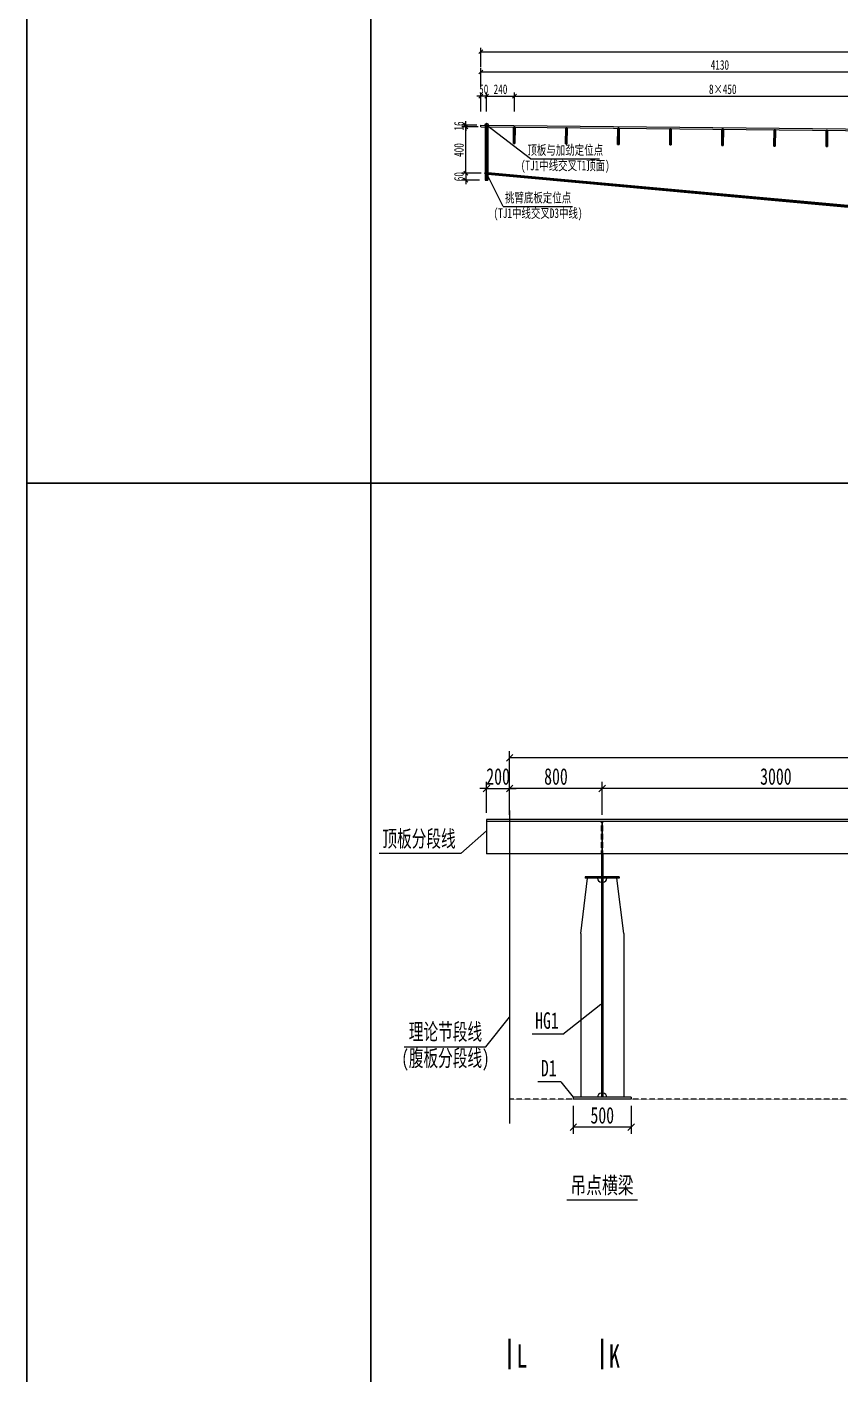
# Model space of a CAD drawing. Header units: millimetres. Extents: x 44597 to 300567, y -113054 to 73044.
# Drawn here: x 44597 to 51621, y -69592 to -57951 of the extents above; entities that cross this region are included whole.
import ezdxf
from ezdxf.enums import TextEntityAlignment as Align

# ---------------------------------------------------------------- set-up
doc = ezdxf.new("R2010")
doc.units = ezdxf.units.MM
doc.linetypes.add('CENTER2', pattern=[28.575, 19.05, -3.175, 3.175, -3.175])
doc.linetypes.add('DASHED', pattern=[0.75, 0.5, -0.25])
doc.layers.get('Defpoints').update_dxf_attribs({"color": 8})
for name, color, linetype, lineweight in [('中心线', 2, 'CENTER2', 15), ('文字', 7, 'Continuous', 15), ('粗线', 3, 'Continuous', 35), ('细实线', 4, 'Continuous', 15), ('虚线', 7, 'DASHED', 13), ('钢板粗线', 1, 'Continuous', 25), ('钢板细线', 6, 'Continuous', 15)]:
    doc.layers.add(name, color=color, linetype=linetype, lineweight=lineweight)
doc.styles.add('111', font='', dxfattribs={"width": 0.7})
doc.styles.add('BM_Dim', font='', dxfattribs={"width": 0.85})
doc.styles.get('111').set_extended_font_data('仿宋_GB2312')
doc.styles.get('BM_Dim').set_extended_font_data('仿宋_GB2312')
doc.dimstyles.new('200', dxfattribs={"dimscale": 0, "dimtxt": 2.5, "dimasz": 1, "dimexe": 1, "dimexo": 1, "dimgap": 0.6, "dimtad": 1, "dimdec": 0, "dimdsep": 46, "dimtxsty": '111', "dimblk": 'OBLIQUE', "dimcen": 0, "dimclrd": 4, "dimclre": 4, "dimclrt": 4, "dimadec": 1, "dimazin": 2, "dimtfac": 1, "dimtdec": 0, "dimtix": 1, "dimtmove": 2, "dimatfit": 3, "dimfxl": 4, "dimfxlon": 1, "dimtolj": 1, "dimlwd": -1, "dimlwe": -1, "dimarcsym": 0})

# ---------------------------------------------------------------- blocks, each defined once
blk = doc.blocks.new('...')
at = {"layer": '细实线'}
h = blk.add_hatch(color=256, dxfattribs=at)
h.dxf.hatch_style = 1
h.paths.add_polyline_path([(-15, 0, -0.414214), (0, 15), (0, 0)])
h.paths.add_polyline_path([(0, -15), (0, 0), (15, 0, -0.414214)])
for p, q in [((0, 15), (0, -15)), ((-15, 0), (15, 0))]:
    blk.add_line(p, q, dxfattribs=at)
blk.add_circle((0, 0), 15.3, dxfattribs=at)
blk = doc.blocks.new('_Oblique')
at = {"color": 0, "linetype": 'ByBlock', "lineweight": -2}
blk.add_line((-0.5, -0.5), (0.5, 0.5), dxfattribs=at)
blk = doc.blocks.new('*D436')
at = {"layer": 'Defpoints', "color": 0, "transparency": 16777216}
for p in [(48568, -59215), (48388, -59275), (48539, -59275)]:
    blk.add_point(p, dxfattribs=at)
at = {"layer": '细实线', "color": 4, "transparency": 16777216}
for p, q in [((48522, -59215), (48355, -59215)), ((48388, -59215), (48388, -59182)), ((48388, -59215), (48388, -59275)), ((48506, -59275), (48355, -59275)), ((48388, -59275), (48388, -59309))]:
    blk.add_line(p, q, dxfattribs=at)
at = {"layer": '细实线', "color": 4, "transparency": 16777216, "xscale": 33.33333333333334, "yscale": 33.33333333333334, "zscale": 33.33333333333334}
for p, rotation in [((48388, -59215), 270), ((48388, -59275), 90)]:
    blk.add_blockref('_Oblique', p, dxfattribs=dict(at, rotation=rotation))
at = {"layer": '细实线', "color": 4, "transparency": 16777216, "insert": (48329, -59245), "char_height": 83.3, "attachment_point": 5, "rotation": 90, "style": '111'}
blk.add_mtext('\\A1;60', dxfattribs=at)
blk = doc.blocks.new('*D437')
at = {"layer": 'Defpoints', "color": 0, "transparency": 16777216}
for p in [(48388, -58815), (48530, -58815), (48530, -59215)]:
    blk.add_point(p, dxfattribs=at)
at = {"layer": '细实线', "color": 4, "transparency": 16777216}
for p, q in [((48496, -58815), (48355, -58815)), ((48388, -59215), (48388, -58815)), ((48496, -59215), (48355, -59215))]:
    blk.add_line(p, q, dxfattribs=at)
at = {"layer": '细实线', "color": 4, "transparency": 16777216, "xscale": 33.33333333333334, "yscale": 33.33333333333334, "zscale": 33.33333333333334}
for p, rotation in [((48388, -58815), 90), ((48388, -59215), 270)]:
    blk.add_blockref('_Oblique', p, dxfattribs=dict(at, rotation=rotation))
at = {"layer": '细实线', "color": 4, "transparency": 16777216, "insert": (48329, -59015), "char_height": 83.3, "attachment_point": 5, "rotation": 90, "style": '111'}
blk.add_mtext('\\A1;400', dxfattribs=at)
blk = doc.blocks.new('*D438')
at = {"layer": 'Defpoints', "color": 0, "transparency": 16777216}
for p in [(48388, -58799), (48518, -58799), (48530, -58815)]:
    blk.add_point(p, dxfattribs=at)
at = {"layer": '细实线', "color": 4, "transparency": 16777216}
for p, q in [((48388, -58799), (48388, -58766)), ((48484, -58799), (48355, -58799)), ((48496, -58815), (48355, -58815)), ((48388, -58815), (48388, -58799)), ((48388, -58815), (48388, -58848))]:
    blk.add_line(p, q, dxfattribs=at)
at = {"layer": '细实线', "color": 4, "transparency": 16777216, "xscale": 33.33333333333334, "yscale": 33.33333333333334, "zscale": 33.33333333333334}
for p, rotation in [((48388, -58799), 270), ((48388, -58815), 90)]:
    blk.add_blockref('_Oblique', p, dxfattribs=dict(at, rotation=rotation))
at = {"layer": '细实线', "color": 4, "transparency": 16777216, "insert": (48329, -58807), "char_height": 83.3, "attachment_point": 5, "rotation": 90, "style": '111'}
blk.add_mtext('\\A1;16', dxfattribs=at)
blk = doc.blocks.new('*D507')
at = {"layer": 'Defpoints', "color": 0, "transparency": 16777216}
for p in [(48518, -58550), (48518, -58799), (48568, -58799)]:
    blk.add_point(p, dxfattribs=at)
at = {"layer": '细实线', "color": 4, "transparency": 16777216}
for p, q in [((48518, -58550), (48484, -58550)), ((48518, -58683), (48518, -58517)), ((48568, -58550), (48518, -58550)), ((48568, -58683), (48568, -58517)), ((48568, -58550), (48601, -58550))]:
    blk.add_line(p, q, dxfattribs=at)
at = {"layer": '细实线', "color": 4, "transparency": 16777216, "xscale": 33.33333333333334, "yscale": 33.33333333333334, "zscale": 33.33333333333334}
blk.add_blockref('_Oblique', (48518, -58550), dxfattribs=at)
at = {"layer": '细实线', "color": 4, "transparency": 16777216, "xscale": 33.33333333333334, "yscale": 33.33333333333334, "zscale": 33.33333333333334, "rotation": 180}
blk.add_blockref('_Oblique', (48568, -58550), dxfattribs=at)
at = {"layer": '细实线', "color": 4, "transparency": 16777216, "insert": (48543, -58490), "char_height": 83.3, "attachment_point": 5, "style": '111'}
blk.add_mtext('\\A1;50', dxfattribs=at)
blk = doc.blocks.new('*D517')
at = {"layer": 'Defpoints', "color": 0, "transparency": 16777216}
for p in [(48808, -58550), (48568, -59223), (48808, -59225)]:
    blk.add_point(p, dxfattribs=at)
at = {"layer": '细实线', "color": 4, "transparency": 16777216}
for p, q in [((48568, -58683), (48568, -58517)), ((48568, -58550), (48808, -58550)), ((48808, -58683), (48808, -58517))]:
    blk.add_line(p, q, dxfattribs=at)
at = {"layer": '细实线', "color": 4, "transparency": 16777216, "xscale": 33.33333333333334, "yscale": 33.33333333333334, "zscale": 33.33333333333334, "rotation": 180}
blk.add_blockref('_Oblique', (48568, -58550), dxfattribs=at)
at = {"layer": '细实线', "color": 4, "transparency": 16777216, "xscale": 33.33333333333334, "yscale": 33.33333333333334, "zscale": 33.33333333333334}
blk.add_blockref('_Oblique', (48808, -58550), dxfattribs=at)
at = {"layer": '细实线', "color": 4, "transparency": 16777216, "insert": (48688, -58490), "char_height": 83.3, "attachment_point": 5, "style": '111'}
blk.add_mtext('\\A1;240', dxfattribs=at)
blk = doc.blocks.new('*D518')
at = {"layer": 'Defpoints', "color": 0, "transparency": 16777216}
for p in [(52408, -58550), (48808, -59226), (52408, -59262)]:
    blk.add_point(p, dxfattribs=at)
at = {"layer": '细实线', "color": 4, "transparency": 16777216}
for p, q in [((48808, -58683), (48808, -58517)), ((48808, -58550), (52408, -58550)), ((52408, -58683), (52408, -58517))]:
    blk.add_line(p, q, dxfattribs=at)
at = {"layer": '细实线', "color": 4, "transparency": 16777216, "xscale": 33.33333333333334, "yscale": 33.33333333333334, "zscale": 33.33333333333334, "rotation": 180}
blk.add_blockref('_Oblique', (48808, -58550), dxfattribs=at)
at = {"layer": '细实线', "color": 4, "transparency": 16777216, "xscale": 33.33333333333334, "yscale": 33.33333333333334, "zscale": 33.33333333333334}
blk.add_blockref('_Oblique', (52408, -58550), dxfattribs=at)
at = {"layer": '细实线', "color": 4, "transparency": 16777216, "insert": (50608, -58490), "char_height": 83.3, "attachment_point": 5, "style": '111'}
blk.add_mtext('\\A1;8×450', dxfattribs=at)
blk = doc.blocks.new('*D523')
at = {"layer": 'Defpoints', "color": 0, "transparency": 16777216}
for p in [(52647, -58340), (48518, -58709), (52647, -59335)]:
    blk.add_point(p, dxfattribs=at)
at = {"layer": '细实线', "color": 4, "transparency": 16777216}
for p, q in [((48518, -58473), (48518, -58306)), ((52647, -58473), (52647, -58306)), ((48518, -58340), (52647, -58340))]:
    blk.add_line(p, q, dxfattribs=at)
at = {"layer": '细实线', "color": 4, "transparency": 16777216, "xscale": 33.33333333333334, "yscale": 33.33333333333334, "zscale": 33.33333333333334, "rotation": 180}
blk.add_blockref('_Oblique', (48518, -58340), dxfattribs=at)
at = {"layer": '细实线', "color": 4, "transparency": 16777216, "xscale": 33.33333333333334, "yscale": 33.33333333333334, "zscale": 33.33333333333334}
blk.add_blockref('_Oblique', (52647, -58340), dxfattribs=at)
at = {"layer": '细实线', "color": 4, "transparency": 16777216, "insert": (50583, -58280), "char_height": 83.3, "attachment_point": 5, "style": '111'}
blk.add_mtext('\\A1;4130', dxfattribs=at)
blk = doc.blocks.new('*D525')
at = {"layer": 'Defpoints', "color": 0, "transparency": 16777216}
for p in [(60035, -58165), (48518, -58497), (60035, -58720)]:
    blk.add_point(p, dxfattribs=at)
at = {"layer": '细实线', "color": 4, "transparency": 16777216}
for p, q in [((48518, -58299), (48518, -58132)), ((48518, -58165), (60035, -58165)), ((60035, -58299), (60035, -58132))]:
    blk.add_line(p, q, dxfattribs=at)
at = {"layer": '细实线', "color": 4, "transparency": 16777216, "xscale": 33.33333333333334, "yscale": 33.33333333333334, "zscale": 33.33333333333334, "rotation": 180}
blk.add_blockref('_Oblique', (48518, -58165), dxfattribs=at)
at = {"layer": '细实线', "color": 4, "transparency": 16777216, "xscale": 33.33333333333334, "yscale": 33.33333333333334, "zscale": 33.33333333333334}
blk.add_blockref('_Oblique', (60035, -58165), dxfattribs=at)
at = {"layer": '细实线', "color": 4, "transparency": 16777216, "insert": (54276, -58097), "char_height": 83.33, "attachment_point": 5, "style": '111'}
blk.add_mtext('\\A1;40000/2', dxfattribs=at)
blk = doc.blocks.new('*D539')
at = {"layer": 'Defpoints', "color": 0, "transparency": 16777216}
for p in [(49567, -64532), (49567, -64816), (52567, -64816)]:
    blk.add_point(p, dxfattribs=at)
at = {"layer": '细实线', "color": 4, "transparency": 16777216}
for p, q in [((49567, -64759), (49567, -64474)), ((52567, -64759), (52567, -64474)), ((52567, -64532), (49567, -64532))]:
    blk.add_line(p, q, dxfattribs=at)
at = {"layer": '细实线', "color": 4, "transparency": 16777216, "xscale": 57.14285714285715, "yscale": 57.14285714285715, "zscale": 57.14285714285715, "rotation": 180}
blk.add_blockref('_Oblique', (49567, -64532), dxfattribs=at)
at = {"layer": '细实线', "color": 4, "transparency": 16777216, "xscale": 57.14285714285715, "yscale": 57.14285714285715, "zscale": 57.14285714285715}
blk.add_blockref('_Oblique', (52567, -64532), dxfattribs=at)
at = {"layer": '细实线', "color": 4, "transparency": 16777216, "insert": (51067, -64429), "char_height": 142.9, "attachment_point": 5, "style": '111'}
blk.add_mtext('\\A1;3000', dxfattribs=at)
blk = doc.blocks.new('*D540')
at = {"layer": 'Defpoints', "color": 0, "transparency": 16777216}
for p in [(48767, -64267), (48767, -64552), (68367, -64536)]:
    blk.add_point(p, dxfattribs=at)
at = {"layer": '细实线', "color": 4, "transparency": 16777216}
for p, q in [((48767, -64494), (48767, -64210)), ((68367, -64478), (68367, -64210)), ((68367, -64267), (48767, -64267))]:
    blk.add_line(p, q, dxfattribs=at)
at = {"layer": '细实线', "color": 4, "transparency": 16777216, "xscale": 57.14285714285715, "yscale": 57.14285714285715, "zscale": 57.14285714285715, "rotation": 180}
blk.add_blockref('_Oblique', (48767, -64267), dxfattribs=at)
at = {"layer": '细实线', "color": 4, "transparency": 16777216, "xscale": 57.14285714285715, "yscale": 57.14285714285715, "zscale": 57.14285714285715}
blk.add_blockref('_Oblique', (68367, -64267), dxfattribs=at)
at = {"layer": '细实线', "color": 4, "transparency": 16777216, "insert": (58567, -64165), "char_height": 142.9, "attachment_point": 5, "style": '111'}
blk.add_mtext('\\A1;19600', dxfattribs=at)
blk = doc.blocks.new('*D556')
at = {"layer": 'Defpoints', "color": 0, "transparency": 16777216}
for p in [(48767, -64532), (48567, -64800), (48767, -64796)]:
    blk.add_point(p, dxfattribs=at)
at = {"layer": '细实线', "color": 4, "transparency": 16777216}
for p, q in [((48567, -64743), (48567, -64474)), ((48767, -64739), (48767, -64474)), ((48567, -64532), (48509, -64532)), ((48567, -64532), (48767, -64532)), ((48767, -64532), (48824, -64532))]:
    blk.add_line(p, q, dxfattribs=at)
at = {"layer": '细实线', "color": 4, "transparency": 16777216, "xscale": 57.14285714285715, "yscale": 57.14285714285715, "zscale": 57.14285714285715}
blk.add_blockref('_Oblique', (48567, -64532), dxfattribs=at)
at = {"layer": '细实线', "color": 4, "transparency": 16777216, "xscale": 57.14285714285715, "yscale": 57.14285714285715, "zscale": 57.14285714285715, "rotation": 180}
blk.add_blockref('_Oblique', (48767, -64532), dxfattribs=at)
at = {"layer": '细实线', "color": 4, "transparency": 16777216, "insert": (48667, -64429), "char_height": 142.9, "attachment_point": 5, "style": '111'}
blk.add_mtext('\\A1;200', dxfattribs=at)
blk = doc.blocks.new('*D563')
at = {"layer": 'Defpoints', "color": 0, "transparency": 16777216}
for p in [(48767, -64532), (48767, -64816), (49567, -64816)]:
    blk.add_point(p, dxfattribs=at)
at = {"layer": '细实线', "color": 4, "transparency": 16777216}
for p, q in [((48767, -64759), (48767, -64474)), ((49567, -64759), (49567, -64474)), ((49567, -64532), (48767, -64532))]:
    blk.add_line(p, q, dxfattribs=at)
at = {"layer": '细实线', "color": 4, "transparency": 16777216, "xscale": 57.14285714285715, "yscale": 57.14285714285715, "zscale": 57.14285714285715, "rotation": 180}
blk.add_blockref('_Oblique', (48767, -64532), dxfattribs=at)
at = {"layer": '细实线', "color": 4, "transparency": 16777216, "xscale": 57.14285714285715, "yscale": 57.14285714285715, "zscale": 57.14285714285715}
blk.add_blockref('_Oblique', (49567, -64532), dxfattribs=at)
at = {"layer": '细实线', "color": 4, "transparency": 16777216, "insert": (49167, -64429), "char_height": 142.9, "attachment_point": 5, "style": '111'}
blk.add_mtext('\\A1;800', dxfattribs=at)
blk = doc.blocks.new('*D564')
at = {"layer": 'Defpoints', "color": 0, "transparency": 16777216}
for p in [(49317, -67216), (49817, -67216), (49317, -67459)]:
    blk.add_point(p, dxfattribs=at)
at = {"layer": '细实线', "color": 4, "transparency": 16777216}
for p, q in [((49317, -67273), (49317, -67516)), ((49817, -67273), (49817, -67516)), ((49817, -67459), (49317, -67459))]:
    blk.add_line(p, q, dxfattribs=at)
at = {"layer": '细实线', "color": 4, "transparency": 16777216, "xscale": 57.14285714285715, "yscale": 57.14285714285715, "zscale": 57.14285714285715, "rotation": 180}
blk.add_blockref('_Oblique', (49317, -67459), dxfattribs=at)
at = {"layer": '细实线', "color": 4, "transparency": 16777216, "xscale": 57.14285714285715, "yscale": 57.14285714285715, "zscale": 57.14285714285715}
blk.add_blockref('_Oblique', (49817, -67459), dxfattribs=at)
at = {"layer": '细实线', "color": 4, "transparency": 16777216, "insert": (49567, -67357), "char_height": 142.9, "attachment_point": 5, "style": '111'}
blk.add_mtext('\\A1;500', dxfattribs=at)

msp = doc.modelspace()

# ---------------------------------------------------------------- linework, layer by layer
at = {"layer": 'Defpoints'}
for p, q in [((48567.7, -58815.3), (48567.7, -59275.3)), ((48806, -58957.7), (48807.4, -58817.7)), ((49256, -58962.2), (49257.4, -58822.2)), ((49706, -58966.8), (49707.4, -58826.8)), ((50156, -58971.3), (50157.4, -58831.3)), ((50606, -58975.8), (50607.4, -58835.8)), ((51056, -58980.3), (51057.4, -58840.3)), ((51506, -58984.8), (51507.4, -58844.8)), ((48567.7, -59215.3), (53397.9, -59654.9)), ((49566.6, -64816.3), (49566.6, -67200.3)), ((49560.6, -65300.3), (49420.6, -65300.3)), ((49712.6, -65300.3), (49572.6, -65300.3))]:
    msp.add_line(p, q, dxfattribs=at)
for points in [[(47566.6, -36314.1), (44596.8, -36314.1), (44596.8, -61894.1), (47566.6, -61894.1)], [(47566.6, -61894.1), (44596.8, -61894.1), (44596.8, -87474.1), (47566.6, -87474.1)], [(47566.6, -61894.1), (69566.6, -61894.1), (69566.6, -76511.3), (47566.6, -76511.3)]]:
    msp.add_lwpolyline(points, close=True, dxfattribs=at)
at = {"layer": '中心线', "ltscale": 0.3}
msp.add_line((48766.6, -64720.9), (48766.6, -67426.1), dxfattribs=at)
at = {"layer": '粗线'}
for p, q in [((48766.5, -69550.9), (48766.5, -69287.6)), ((49566.6, -69550.9), (49566.6, -69287.6))]:
    msp.add_line(p, q, dxfattribs=at)
at = {"layer": '细实线'}
for p, q in [((48946.3, -59090.1), (48567.7, -58799.3)), ((48946.3, -59090.1), (49543.8, -59090.1)), ((48711.2, -59501.9), (48567.7, -59215.3)), ((48711.2, -59501.9), (49308.8, -59501.9)), ((48346.4, -65095.2), (48566.6, -64897.9)), ((48346.4, -65095.2), (47640.7, -65095.2)), ((49227.7, -66654.5), (49555.6, -66397.1)), ((48561.6, -66763.5), (48766.6, -66507.3)), ((49227.7, -66654.5), (48960.1, -66654.5)), ((47855.9, -66763.5), (48561.6, -66763.5)), ((49209.7, -67065.8), (49010.1, -67065.8)), ((49209.7, -67065.8), (49316.6, -67200.3)), ((49871.7, -68089.9), (49261.4, -68089.9))]:
    msp.add_line(p, q, dxfattribs=at)
at = {"layer": '虚线', "ltscale": 4}
for p, q in [((49560.6, -65096.3), (49560.6, -64816.3)), ((49572.6, -65096.3), (49572.6, -64816.3)), ((52316.6, -67216.3), (48766.6, -67216.3))]:
    msp.add_line(p, q, dxfattribs=at)
at = {"layer": '钢板粗线', "color": 8}
for p, q in [((48800, -58957.7), (48801.4, -58817.7)), ((48801.4, -58817.7), (48813.4, -58817.8)), ((48812, -58957.8), (48813.4, -58817.8)), ((49250, -58962.2), (49251.4, -58822.2)), ((49251.4, -58822.2), (49263.4, -58822.3)), ((49262, -58962.3), (49263.4, -58822.3)), ((49700, -58966.7), (49701.4, -58826.7)), ((49701.4, -58826.7), (49713.4, -58826.8)), ((49712, -58966.8), (49713.4, -58826.8)), ((50150, -58971.2), (50151.4, -58831.2)), ((50151.4, -58831.2), (50163.4, -58831.3)), ((50162, -58971.3), (50163.4, -58831.3)), ((50600, -58975.7), (50601.4, -58835.7)), ((50601.4, -58835.7), (50613.4, -58835.8)), ((50612, -58975.8), (50613.4, -58835.8)), ((51050, -58980.2), (51051.4, -58840.2)), ((51051.4, -58840.2), (51063.4, -58840.3)), ((51062, -58980.3), (51063.4, -58840.3)), ((51500, -58984.7), (51501.4, -58844.7)), ((51501.4, -58844.7), (51513.4, -58844.8)), ((51512, -58984.8), (51513.4, -58844.8)), ((48800, -58957.7), (48812, -58957.8)), ((49250, -58962.2), (49262, -58962.3)), ((49700, -58966.7), (49712, -58966.8)), ((50150, -58971.2), (50162, -58971.3)), ((50600, -58975.7), (50612, -58975.8)), ((51050, -58980.2), (51062, -58980.3)), ((51500, -58984.7), (51512, -58984.8))]:
    msp.add_line(p, q, dxfattribs=at)
at = {"layer": '钢板细线', "color": 8}
for p, q in [((48517.7, -58814.8), (48517.7, -58798.8)), ((48555.7, -58815.2), (48555.7, -59275.3)), ((48579.7, -58815.5), (48579.7, -59275.3)), ((48579.7, -59208.4), (53379.4, -59645.2)), ((48579.7, -59224.5), (53395.6, -59662.7)), ((48555.7, -59275.3), (48579.7, -59275.3))]:
    msp.add_line(p, q, dxfattribs=at)
at = {"layer": '钢板细线'}
for p, q in [((68166.6, -64800.3), (48566.6, -64800.3)), ((48566.6, -64800.3), (48566.6, -65096.3)), ((68166.6, -64816.3), (48566.6, -64816.3)), ((68166.6, -65096.3), (48566.6, -65096.3)), ((49560.6, -65096.3), (49560.6, -67200.3)), ((49572.6, -65096.3), (49572.6, -67200.3)), ((49560.6, -65294.3), (49420.6, -65294.3)), ((49420.6, -65294.3), (49420.6, -65306.3)), ((49712.6, -65294.3), (49572.6, -65294.3)), ((49712.6, -65294.3), (49712.6, -65306.3)), ((49380.6, -65786.3), (49440.6, -65306.3)), ((49560.6, -65306.3), (49420.6, -65306.3)), ((49712.6, -65306.3), (49572.6, -65306.3)), ((49752.6, -65786.3), (49692.6, -65306.3)), ((49380.6, -65786.3), (49380.6, -67200.3)), ((49752.6, -65786.3), (49752.6, -67200.3)), ((49816.6, -67200.3), (49316.6, -67200.3)), ((49316.6, -67200.3), (49316.6, -67216.3)), ((49816.6, -67216.3), (49316.6, -67216.3)), ((49816.6, -67200.3), (49816.6, -67216.3))]:
    msp.add_line(p, q, dxfattribs=at)
at = {"layer": '钢板细线', "color": 8}
for points in [[(48517.7, -58798.8), (54817.7, -58861.9), (59206.4, -58796.1)], [(48517.7, -58814.8), (54817.7, -58877.9), (59206.4, -58812.1)]]:
    msp.add_lwpolyline(points, dxfattribs=at)
at = {"layer": '钢板细线'}
for centre, start, end in [((49560.6, -65306.3), 180, 270), ((49572.6, -65306.3), 270, 0), ((49560.6, -67200.3), 90, 180), ((49572.6, -67200.3), 0, 90)]:
    msp.add_arc(centre, 35, start, end, dxfattribs=at)

# ---------------------------------------------------------------- block references
at = {"layer": '细实线'}
for p in [(48567.7, -58799.3), (48567.7, -59215.3)]:
    msp.add_blockref('...', p, dxfattribs=at)

# ---------------------------------------------------------------- texts
at = {"layer": '文字', "style": 'BM_Dim'}
for s, height, width, p in [('顶板与加劲定位点', 83.33, 0.7, (49247.4, -59081)), ('(TJ1中线交叉T1顶面)', 83.333, 0.7, (49247.4, -59214.9)), ('挑臂底板定位点', 83.33, 0.7, (49012.3, -59492.8)), ('(TJ1中线交叉D3中线)', 83.333, 0.7, (49012.3, -59626.7)), ('顶板分段线', 142.86, 0.65, (47984, -65079.7)), ('HG1', 142.86, 0.7, (49089.3, -66651.5)), ('理论节段线', 142.86, 0.65, (48212.3, -66748)), ('(腹板分段线)', 142.86, 0.65, (48212.3, -66976.2)), ('D1', 142.86, 0.7, (49104.8, -67062.8)), ('吊点横梁', 142.86, 0.7, (49564.7, -68074.3))]:
    msp.add_text(s, height=height, dxfattribs=dict(at, width=width)).set_placement(p, align=Align.BOTTOM_CENTER)
at = {"layer": '文字', "style": 'BM_Dim', "width": 0.7}
for s, p in [('L', (48872.3, -69536.6)), ('K', (49672.3, -69536.6))]:
    msp.add_text(s, height=200, dxfattribs=at).set_placement(p, align=Align.CENTER)

# ---------------------------------------------------------------- dimensions: what is measured, and where the dimension line sits
at = {"layer": '细实线'}
for base, p1, p2, text, picture, middle in [((60035.2, -58165.4), (48517.7, -58497.1), (60035.2, -58719.9), '40000/2', '*D525', (54276.4, -58097.4)), ((52407.9, -58550), (48807.9, -59225.9), (52407.9, -59261.9), '8×450', '*D518', (50607.9, -58490.3))]:
    dim = msp.add_linear_dim(base=base, p1=p1, p2=p2, text=text, dimstyle='200', override={"dimscale": 33.333333, "dimblk": 'Oblique'}, dxfattribs=at)
    dim.commit()
    dim.dimension.update_dxf_attribs({"geometry": picture, "text_midpoint": middle})
for base, p1, p2, picture, middle in [((52647.4, -58339.6), (48517.7, -58708.9), (52647.4, -59334.6), '*D523', (50582.6, -58280)), ((48517.7, -58550), (48567.7, -58799.3), (48517.7, -58798.8), '*D507', (48542.7, -58490.3)), ((48807.9, -58550), (48568.1, -59223.1), (48807.9, -59225.5), '*D517', (48688, -58490.3))]:
    dim = msp.add_linear_dim(base=base, p1=p1, p2=p2, dimstyle='200', override={"dimscale": 33.333333, "dimblk": 'Oblique'}, dxfattribs=at)
    dim.commit()
    dim.dimension.update_dxf_attribs({"geometry": picture, "text_midpoint": middle})
for base, p1, p2, angle, override, picture, middle in [((48388.2, -58798.8), (48529.7, -58814.8), (48517.7, -58798.8), 90, {"dimscale": 33.333333, "dimblk": 'Oblique'}, '*D438', (48328.6, -58806.8)), ((48388.2, -58815), (48529.7, -59215), (48529.7, -58815), 90, {"dimscale": 33.333333, "dimblk": 'Oblique'}, '*D437', (48328.6, -59015)), ((48388.2, -59275.3), (48567.7, -59215.3), (48539, -59275.3), 90, {"dimscale": 33.333333, "dimblk": 'Oblique'}, '*D436', (48328.6, -59245.3)), ((48766.6, -64267), (68366.6, -64535.6), (48766.6, -64551.6), 180, {"dimscale": 57.142857}, '*D540', (58566.6, -64164.7)), ((48766.6, -64531.6), (48566.6, -64800.3), (48766.6, -64796.3), 180, {"dimscale": 57.142857, "dimblk": 'Oblique'}, '*D556', (48666.6, -64429.3)), ((48766.6, -64531.6), (49566.6, -64816.3), (48766.6, -64816.3), 180, {"dimscale": 57.142857, "dimblk": 'Oblique'}, '*D563', (49166.6, -64429.3)), ((49566.6, -64531.6), (52566.6, -64816.3), (49566.6, -64816.3), 180, {"dimscale": 57.142857}, '*D539', (51066.6, -64429.3)), ((49316.6, -67458.9), (49816.6, -67216.3), (49316.6, -67216.3), 180, {"dimscale": 57.142857, "dimblk": 'Oblique'}, '*D564', (49566.6, -67356.7))]:
    dim = msp.add_linear_dim(base=base, p1=p1, p2=p2, angle=angle, dimstyle='200', override=override, dxfattribs=at)
    dim.commit()
    dim.dimension.update_dxf_attribs({"geometry": picture, "text_midpoint": middle})

doc.saveas('drawing.dxf')
